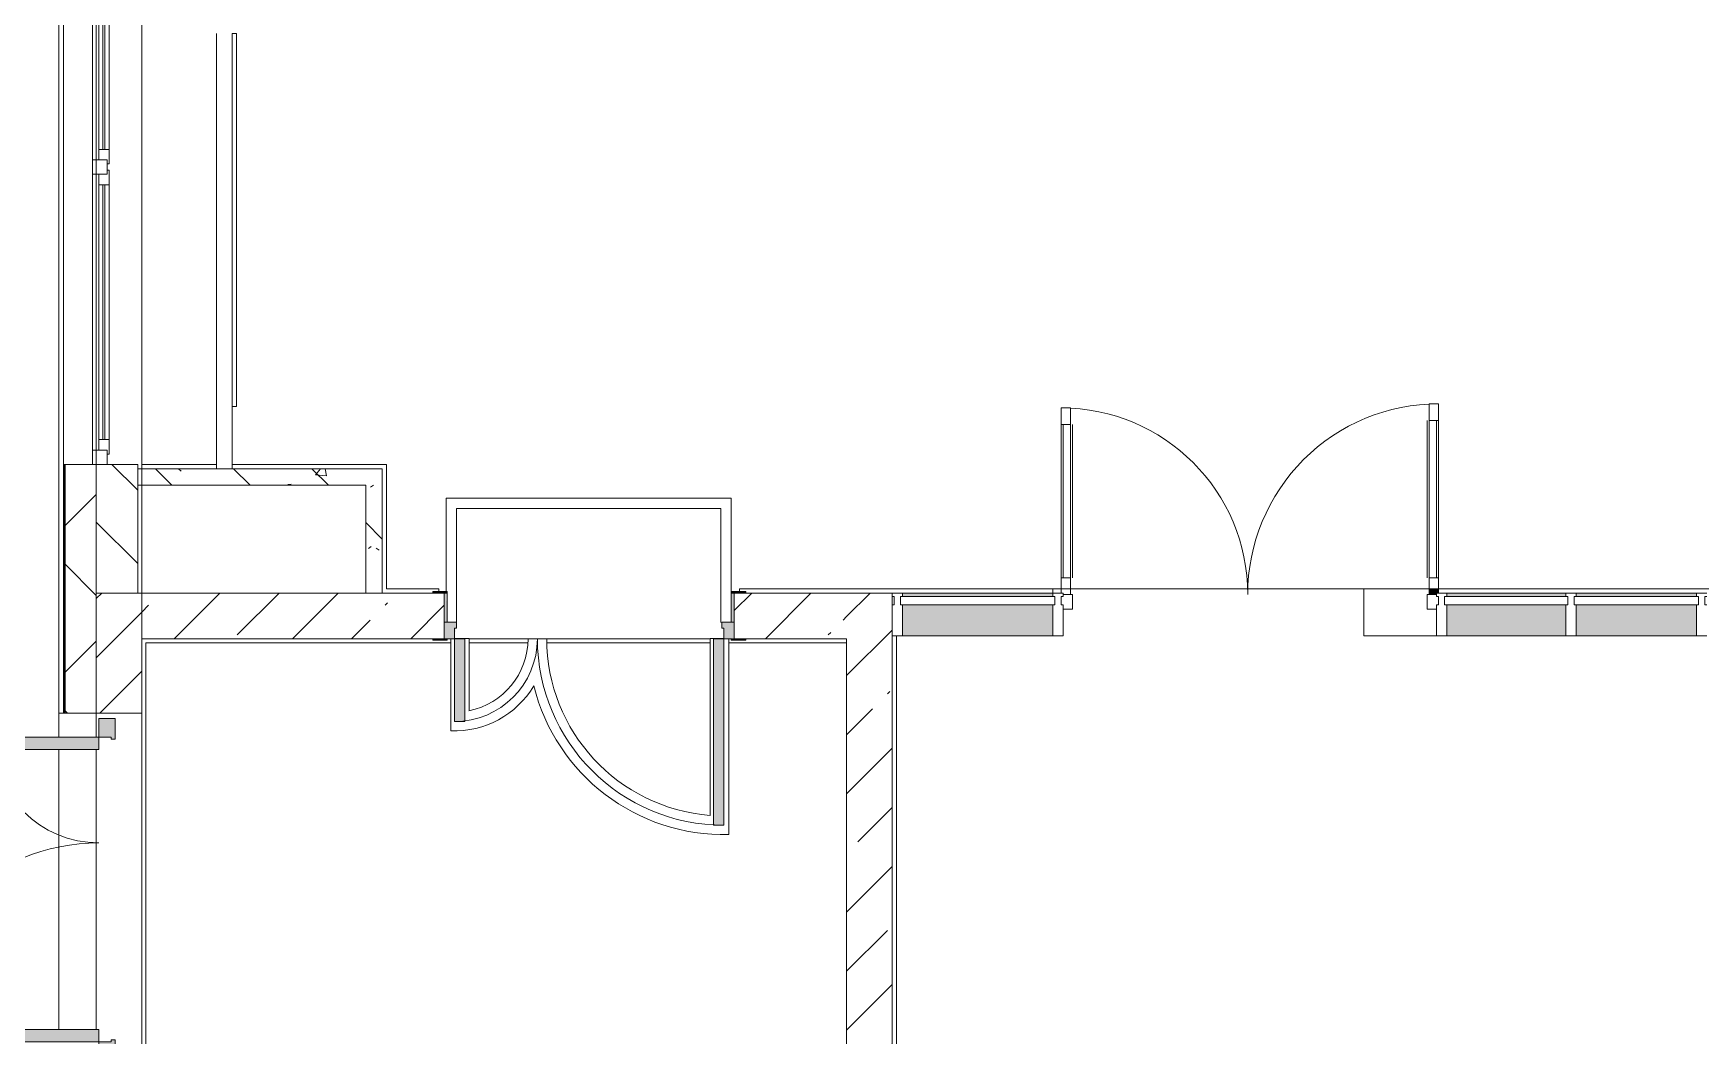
# Model space of a CAD drawing. Header units: millimetres. Extents: x 54725 to 263872, y -8553 to 29614.
# Drawn here: x 136448 to 144492, y 5765 to 10600 of the extents above; entities that cross this region are included whole.
import ezdxf

# ---------------------------------------------------------------- set-up
doc = ezdxf.new("R2010")
doc.units = ezdxf.units.MM
for name, color, linetype, lineweight, true_color in [('A-DETL-GENF-4', 7, 'Continuous', 5, 0xaaaaaa), ('A-DETL-GENF-5', 7, 'Continuous', 5, 0xe2e2e2), ('A-DOOR-3', 7, 'Continuous', 5, 0xaaaaaa), ('A-DOOR-4', 7, 'Continuous', 5, 0xe2e2e2), ('A-DOOR-FRAM-2', 7, 'Continuous', 5, 0xe2e2e2), ('A-DOOR-FRAM-3', 7, 'Continuous', 5, 0xaaaaaa), ('A-FLOR-1', 7, 'Continuous', 5, 0xaaaaaa), ('A-GLAZ-CWMG-4', 7, 'Continuous', 5, 0x383e42), ('I-WALL-5', 7, 'Continuous', 5, 0x787878), ('Знаки-1', 7, 'Continuous', 5, 0x787878)]:
    doc.layers.add(name, color=color, linetype=linetype, lineweight=lineweight, true_color=true_color)
for name, color, linetype, lineweight in [('A-GLAZ-2', 7, 'Continuous', 5), ('A-GLAZ-CURT-3', 7, 'Continuous', 5), ('A-GLAZ-CWMG-3', 7, 'Continuous', 5), ('A-WALL', 7, 'Continuous', 9), ('A-WALL-4', 7, 'Continuous', 5), ('I-WALL-3', 7, 'Continuous', 5), ('Знаки', 7, 'Continuous', 5), ('Оси', 7, 'Continuous', 9)]:
    doc.layers.add(name, color=color, linetype=linetype, lineweight=lineweight)
pattern_1 = [(45, (136861.56, 0), (-285.123, 285.123), []), (45, (137146.7, 0), (-285.123, 285.123), [504.031, -100.806, 16.764, -84.042])]
pattern_2 = [(135, (136861.56, 0), (-377.17, -377.17), [533.4, -88.9, 17.78, -88.9]), (135, (136861.56, 376.94), (-377.17, -377.17), []), (50, (136861.56, 0), (637.645, -55.787), [66.675, -733.425]), (355, (136861.56, 0), (-123.35, 668.7), [53.34, -586.74]), (100.451, (136914.7, -4.65), (514.3, 612.91), [56.665, -623.315]), (46.184, (136861.6, 177.8), (948.78, -147.15), [100.01, -1100.14]), (96.636, (136940.6, 165.5), (830.91, 866), [85, -934.97]), (351.184, (136861.6, 177.8), (830.92, 865.99), [80.01, -880.11]), (21, (136950.46, 133.35), (530.65, -357.928), [66.675, -733.425]), (326, (136950.46, 133.35), (216.31, 644.66), [53.34, -586.74]), (71.451, (136994.7, 103.5), (746.96, 286.724), [56.665, -623.315]), (37.5, (136861.56, 0), (10.8105, 295.9426), [16.764, -562.864, 16.764, -578.866, -588.962]), (37.5, (136861.56, 0), (10.8105, 295.9426), [-1175.258, 16.764, -572.198]), (7.5, (136861.56, 0), (233.869, 350.632), [16.764, -322.834, 16.764, -549.529, -224.472]), (7.5, (136861.56, 0), (233.869, 350.632), [-905.89, 16.764, -207.708]), (327.5, (136663.31, 0), (474.568, -20.051), [16.764, -205.486, 16.764, -676.656, -920.115]), (327.5, (136663.31, 0), (474.568, -20.051), [-915.67, 16.764, -903.35]), (317.5, (136574.4, 0), (518.452, 88.993), [16.764, -272.16, 16.764, -443.738, -653.415]), (317.5, (136574.4, 0), (518.452, 88.993), [-749.427, 16.764, -636.65])]

# ---------------------------------------------------------------- blocks, each defined once
blk = doc.blocks.new('120_Окно_СКБ_2Ст - 120_Окно_СКБ_2Ст 2300х2500 _мал створка справа_-22272277-Общий план 1 этажа с размещением фрагментов 1_10-1_12')
at = {"layer": 'A-GLAZ-2'}
for p, q in [((-1150, -127), (-1150, -57)), ((-1150, -57), (-1080, -57)), ((1150, -57), (-1150, -57)), ((-1080, -57), (-1080, -127)), ((250, -127), (250, -57)), ((250, -57), (320, -57)), ((320, -57), (320, -127)), ((1080, -127), (1080, -57)), ((1080, -57), (1150, -57)), ((1150, -57), (1150, -127)), ((-1080, -127), (-1150, -127)), ((-1150, -127), (-1100, -127)), ((-1080, -127), (-1100, -127)), ((-1100, -127), (-1100, -137)), ((-1100, -137), (270, -137)), ((270, -137), (-1100, -137)), ((250, -87), (-1080, -87)), ((-1080, -87), (-1080, -127)), ((-1030, -137), (-1030, -87)), ((-1030, -107), (200, -107)), ((200, -117), (-1030, -117)), ((200, -137), (200, -87)), ((250, -127), (250, -87)), ((320, -127), (250, -127)), ((270, -127), (250, -127)), ((270, -127), (300, -127)), ((270, -137), (270, -127)), ((320, -127), (300, -127)), ((300, -127), (300, -137)), ((300, -137), (1100, -137)), ((1100, -137), (300, -137)), ((1080, -87), (320, -87)), ((320, -87), (320, -127)), ((370, -137), (370, -87)), ((370, -107), (1030, -107)), ((1030, -117), (370, -117)), ((1030, -137), (1030, -87)), ((1080, -127), (1080, -87)), ((1150, -127), (1080, -127)), ((1100, -127), (1080, -127)), ((1100, -127), (1150, -127)), ((1100, -137), (1100, -127))]:
    blk.add_line(p, q, dxfattribs=at)
blk = doc.blocks.new('110_Дверь_СКБ_2Ст - Д-1 Лестничная клетка EIS60-24280000-Общий план 1 этажа с размещением фрагментов 1_10-1_12')
at = {"layer": 'A-DOOR-4'}
for points in [[(-637.5, 1010), (-637.5, 110), (-587.5, 110), (-587.5, 1010), (-617.3, 1010)], [(639.2, 510), (612.5, 510), (612.5, 110), (662.5, 110), (662.5, 510)], [(702.2, 30), (697.5, 30), (702.2, -110), (712.5, -110), (712.5, 30)]]:
    blk.add_hatch(color=256, dxfattribs=at).paths.add_polyline_path(points)
h = blk.add_hatch(color=256, dxfattribs=at)
h.paths.add_polyline_path([(712.5, 110), (662.5, 109.3), (657.3, 60), (652.5, 60), (652.5, 30), (712.5, 31.7), (712.5, 109.3)])
h.paths.add_polyline_path([(-660.8, 110), (-687.5, 105.9), (-683.4, 30), (-627.5, 31.7), (-627.5, 60), (-637.5, 60), (-637.5, 110)])
at = {"layer": 'A-DOOR-FRAM-2'}
for points in [[(-712.5, 118), (-742.5, 118), (-742.5, 110), (-672.5, 110), (-672.5, 118), (-695.5, 118)], [(767.5, 118), (697.5, 118), (697.5, 110), (767.5, 110)], [(-672.5, 30), (-687.5, 30), (-687.5, -110), (-672.5, -110), (-672.5, 24.8)], [(-742.5, -110), (-742.5, -118), (-672.5, -118), (-673.1, -110), (-712.5, -110)], [(702.2, -110), (697.5, -110), (702.2, -118), (767.5, -118), (767.5, -110), (712.5, -110)]]:
    blk.add_hatch(color=256, dxfattribs=at).paths.add_polyline_path(points)
at = {"layer": 'A-DOOR-3'}
for p, q in [((-637.5, 1010), (-637.5, 110)), ((-587.5, 1010), (-637.5, 1010)), ((-587.5, 110), (-587.5, 1010)), ((662.5, 510), (612.5, 510)), ((612.5, 510), (612.5, 110)), ((662.5, 110), (662.5, 510)), ((-637.5, 110), (-587.5, 110)), ((612.5, 110), (662.5, 110))]:
    blk.add_line(p, q, dxfattribs=at)
for centre, radius, start, end in [((-637.5, 110), 900, 0, 90), ((662.5, 110), 400, 90, 180)]:
    blk.add_arc(centre, radius, start, end, dxfattribs=at)
at = {"layer": 'A-DOOR-FRAM-3'}
for p, q in [((-672.5, 118), (-742.5, 118)), ((-742.5, 118), (-742.5, 110)), ((-742.5, 110), (-672.5, 110)), ((-637.5, 110), (-687.5, 110)), ((-687.5, 110), (-687.5, 30)), ((-672.5, 110), (-672.5, 118)), ((-637.5, 60), (-637.5, 110)), ((662.5, 110), (662.5, 60)), ((712.5, 110), (662.5, 110)), ((767.5, 118), (697.5, 118)), ((697.5, 118), (697.5, 110)), ((697.5, 110), (767.5, 110)), ((712.5, 30), (712.5, 110)), ((767.5, 110), (767.5, 118)), ((-687.5, 30), (-627.5, 30)), ((-672.5, 30), (-687.5, 30)), ((-687.5, 30), (-687.5, -110)), ((-672.5, -110), (-672.5, 30)), ((-627.5, 60), (-637.5, 60)), ((-627.5, 30), (-627.5, 60)), ((662.5, 60), (652.5, 60)), ((652.5, 60), (652.5, 30)), ((652.5, 30), (712.5, 30)), ((712.5, 30), (697.5, 30)), ((697.5, 30), (697.5, -110)), ((712.5, -110), (712.5, 30)), ((-672.5, -110), (-742.5, -110)), ((-742.5, -110), (-742.5, -118)), ((-742.5, -118), (-672.5, -118)), ((-687.5, -110), (-672.5, -110)), ((-672.5, -118), (-672.5, -110)), ((697.5, -110), (712.5, -110)), ((767.5, -110), (697.5, -110)), ((697.5, -110), (697.5, -118)), ((697.5, -118), (767.5, -118)), ((767.5, -118), (767.5, -110))]:
    blk.add_line(p, q, dxfattribs=at)
blk = doc.blocks.new('110_Дверь_СКБ_2Ст_Наружная - ДН-1_л__ Двухстворчатая 1350 х3200 _ЛК_ в свету с верхним остеклением 2-22796854-Общий план 1 этажа с размещением фрагментов 1_10-1_12')
at = {"layer": 'A-DOOR-4'}
for points in [[(-715.5, 869), (-715.5, -91), (-655.5, -91), (-655.5, 869)], [(694.5, 71), (694.5, -91), (754.5, -91), (754.5, 419), (694.5, 419), (694.5, 78.5)]]:
    blk.add_hatch(color=256, dxfattribs=at).paths.add_polyline_path(points)
h = blk.add_hatch(color=256, dxfattribs=at)
h.paths.add_polyline_path([(-805.5, -171), (-705.5, -171), (-705.5, -151), (-715.5, -151), (-715.5, -91), (-805.5, -91)])
h.paths.add_polyline_path([(744.5, -171), (844.5, -171), (844.5, -91), (754.5, -91), (754.5, -151), (744.5, -151)])
at = {"layer": 'A-DOOR-3'}
for p, q in [((-715.5, 869), (-715.5, -91)), ((-655.5, 869), (-715.5, 869)), ((-655.5, -91), (-655.5, 869)), ((754.5, 419), (694.5, 419)), ((694.5, 419), (694.5, -91)), ((754.5, -91), (754.5, 419)), ((-715.5, -91), (-655.5, -91)), ((694.5, -91), (754.5, -91))]:
    blk.add_line(p, q, dxfattribs=at)
for centre, radius, start, end in [((-715.5, -91), 960, 0, 90), ((754.5, -91), 510, 90, 180)]:
    blk.add_arc(centre, radius, start, end, dxfattribs=at)
at = {"layer": 'A-DOOR-FRAM-3'}
for p, q in [((-715.5, -91), (-805.5, -91)), ((-805.5, -91), (-805.5, -171)), ((-715.5, -151), (-715.5, -91)), ((-705.5, -151), (-715.5, -151)), ((-705.5, -171), (-705.5, -151)), ((754.5, -151), (744.5, -151)), ((744.5, -151), (744.5, -171)), ((754.5, -91), (754.5, -151)), ((844.5, -91), (754.5, -91)), ((844.5, -171), (844.5, -91)), ((-805.5, -171), (-705.5, -171)), ((744.5, -171), (844.5, -171))]:
    blk.add_line(p, q, dxfattribs=at)
blk = doc.blocks.new('Системная панель - Стекло - 40мм-31924845-Общий план 1 этажа с размещением фрагментов 1_10-1_12')
at = {"layer": 'A-GLAZ-CURT-3'}
for p, q in [((300, 40), (-300, 40)), ((-300, 40), (-300, 0)), ((-300, 0), (300, 0)), ((300, 0), (300, 40))]:
    blk.add_line(p, q, dxfattribs=at)
blk = doc.blocks.new('Прямоугольный импост - Импост структурный с накладкой - 190мм-31923628-Общий план 1 этажа с размещением фрагментов 1_10-1_12')
at = {"layer": 'A-GLAZ-CWMG-4'}
for points in [[(7450.2, 7883), (7610, 7883), (7610, 7900), (7030, 7900), (7030, 7883)], [(7030, 7693), (7610, 7693), (7610, 7843), (7030, 7843)]]:
    blk.add_hatch(color=256, dxfattribs=at).paths.add_polyline_path(points)
at = {"layer": 'A-GLAZ-CWMG-3'}
for p, q in [((7030, 7900), (7610, 7900)), ((7030, 7693), (7610, 7693))]:
    blk.add_line(p, q, dxfattribs=at)
blk = doc.blocks.new('Прямоугольный импост - Импост структурный с накладкой - 190мм-31924846-Общий план 1 этажа с размещением фрагментов 1_10-1_12')
at = {"layer": 'A-GLAZ-CWMG-3'}
for p, q in [((-50, 0), (-50, 17)), ((-50, 17), (0, 17)), ((-40, 0), (-50, 0)), ((-40, -40), (-40, 0)), ((0, 0), (-10, 0)), ((-10, 0), (-10, -40)), ((0, 17), (0, 0)), ((-50, -190), (-50, -40)), ((-50, -40), (-40, -40)), ((-10, -40), (0, -40)), ((0, -40), (0, -190)), ((0, -190), (-50, -190))]:
    blk.add_line(p, q, dxfattribs=at)
blk = doc.blocks.new('Прямоугольный импост - Импост структурный с накладкой - 190мм-31924841-Общий план 1 этажа с размещением фрагментов 1_10-1_12')
at = {"layer": 'A-GLAZ-CWMG-3'}
for p, q in [((-25, 0), (-25, 17)), ((-25, 17), (25, 17)), ((-15, 0), (-25, 0)), ((-15, -40), (-15, 0)), ((25, 0), (15, 0)), ((15, 0), (15, -40)), ((25, 17), (25, 0)), ((-25, -190), (-25, -40)), ((-25, -40), (-15, -40)), ((15, -40), (25, -40)), ((25, -40), (25, -190)), ((25, -190), (-25, -190))]:
    blk.add_line(p, q, dxfattribs=at)
blk = doc.blocks.new('Прямоугольный импост - Импост структурный с накладкой - 190мм-32633541-Общий план 1 этажа с размещением фрагментов 1_10-1_12')
at = {"layer": 'A-GLAZ-CWMG-3'}
for p, q in [((0, 17), (-50, 17)), ((-50, 17), (-50, 0)), ((-50, 0), (-40, 0)), ((-40, 0), (-40, -40)), ((-10, -40), (-10, 0)), ((-10, 0), (0, 0)), ((-40, -40), (-50, -40)), ((-50, -40), (-50, -190)), ((0, -40), (-10, -40)), ((-50, -190), (0, -190))]:
    blk.add_line(p, q, dxfattribs=at)
blk = doc.blocks.new('Системная панель - Стекло - 40мм-31924851-Общий план 1 этажа с размещением фрагментов 1_10-1_12')
at = {"layer": 'A-GLAZ-CURT-3'}
for p, q in [((297.5, 40), (-297.5, 40)), ((-297.5, 40), (-297.5, 0)), ((-297.5, 0), (297.5, 0)), ((297.5, 0), (297.5, 40))]:
    blk.add_line(p, q, dxfattribs=at)
blk = doc.blocks.new('Дверь_Витражная_остекление_ - ДВН_CОШ в витраже В-6-31924853-Общий план 1 этажа с размещением фрагментов 1_10-1_12')
at = {"layer": 'A-DETL-GENF-5'}
blk.add_hatch(color=256, dxfattribs=at).paths.add_polyline_path([(-900, -10), (-900, -17), (-910, -17), (-910, -37), (-865, -37), (-865, -10)])
at = {"layer": 'A-DETL-GENF-4'}
for p, q in [((-900, 60), (-855, 60)), ((-855, 60), (-855, -10)), ((900, 60), (855, 60)), ((855, 60), (855, -10)), ((-910, -930), (-910, -17)), ((-910, -17), (-910, -930)), ((-865, -10), (-900, -10)), ((-865, -10), (-900, -10)), ((-855, -10), (-900, -10)), ((-865, -930), (-865, -10)), ((-865, -930), (-865, -10)), ((855, -10), (900, -10)), ((865, -10), (900, -10)), ((865, -910), (865, -10)), ((865, -10), (865, -910)), ((900, -10), (865, -10)), ((910, -910), (910, -17)), ((910, -910), (910, -17)), ((-910, -90), (-865, -90)), ((-900, -850), (-900, -90)), ((-856, -850), (-856, -90)), ((856, -830), (856, -90)), ((910, -90), (865, -90)), ((900, -830), (900, -90)), ((-910, -850), (-865, -850)), ((910, -830), (865, -830)), ((-910, -930), (-865, -930)), ((-910, -930), (-865, -930)), ((910, -910), (865, -910)), ((865, -910), (910, -910))]:
    blk.add_line(p, q, dxfattribs=at)
at = {"layer": 'A-DOOR-3'}
for p, q in [((-910, -930), (-910, -17)), ((910, -910), (910, -17))]:
    blk.add_line(p, q, dxfattribs=at)
for centre, radius, start, end in [((-910, -10), 920, 270, 0), ((910, -10), 900, 180, 270)]:
    blk.add_arc(centre, radius, start, end, dxfattribs=at)
blk = doc.blocks.new('Системная панель - Стекло - 40мм-31924990-Общий план 1 этажа с размещением фрагментов 1_10-1_12')
at = {"layer": 'A-GLAZ-CURT-3'}
h = blk.add_hatch(dxfattribs=at)
h.set_pattern_fill('FP_188', color=256, style=0, pattern_type=2)
h.set_pattern_definition([(225, (4642.5, 7383), (1414.2, -1414.2), [1000, -3000]), (225, (5642.5, 7883), (1414.2, -1414.2), [3000, -1000]), (225, (3642.5, 8383), (1414.2, -1414.2), [1000, -3000])])
h.paths.add_polyline_path([(-362.5, 40), (-372.5, 40), (-372.5, 0), (372.5, 0), (372.5, 40), (-161.3, 40)])
for p, q in [((372.5, 40), (-372.5, 40)), ((-372.5, 40), (-372.5, 0)), ((-372.5, 0), (372.5, 0)), ((372.5, 0), (372.5, 40))]:
    blk.add_line(p, q, dxfattribs=at)
blk = doc.blocks.new('Прямоугольный импост - Импост структурный с накладкой - 190мм-23800918-Общий план 1 этажа с размещением фрагментов 1_10-1_12')
at = {"layer": 'A-GLAZ-CWMG-4'}
for points in [[(3812.3, 7883), (4505, 7883), (4505, 7900), (3780, 7900), (3780, 7883)], [(3805.6, 7693), (4505, 7693), (4505, 7843), (3780, 7843), (3780, 7693)]]:
    blk.add_hatch(color=256, dxfattribs=at).paths.add_polyline_path(points)
at = {"layer": 'A-GLAZ-CWMG-3'}
for p, q in [((3780, 7900), (4505, 7900)), ((3780, 7693), (4505, 7693))]:
    blk.add_line(p, q, dxfattribs=at)
blk = doc.blocks.new('Прямоугольный импост - Импост структурный с накладкой - 190мм-31923825-Общий план 1 этажа с размещением фрагментов 1_10-1_12')
at = {"layer": 'A-GLAZ-CWMG-4'}
for points in [[(6980, 7883), (6980, 7900), (6405, 7900), (6405, 7883), (6810, 7883)], [(6810, 7693), (6980, 7693), (6980, 7843), (6405, 7843), (6405, 7693)]]:
    blk.add_hatch(color=256, dxfattribs=at).paths.add_polyline_path(points)
at = {"layer": 'A-GLAZ-CWMG-3'}
for p, q in [((6405, 7900), (6980, 7900)), ((6405, 7693), (6980, 7693))]:
    blk.add_line(p, q, dxfattribs=at)
blk = doc.blocks.new('Съемный металлический экран с перфорацией - E1-31419150-Общий план 1 этажа с размещением фрагментов 1_10-1_12')
at = {"layer": 'Знаки-1'}
h = blk.add_hatch(dxfattribs=at)
h.set_pattern_fill('FP_191', color=256, style=0, pattern_type=2)
h.set_pattern_definition([(270, (-8799.5, 473.03), (254, 2e-14), [68.059, -371.882]), (330, (-8765.47, 346.03), (127, 219.9705), [68.059, -371.882]), (30, (-8638.47, 312), (-127, 219.9705), [68.059, -371.882]), (300, (-8799.5, 404.97), (508, 5e-05), [68.06, -439.94]), (300, (-8579.53, 531.97), (508, 5e-05), [68.06, -439.94]), (60, (-8799.5, 473.03), (-254, 439.941), [68.06, -439.94]), (60, (-8579.53, 346.03), (-254, 439.941), [68.06, -439.94]), (0, (-8706.53, 312), (254, 439.941), [68.06, -439.94]), (0, (-8706.53, 566), (254, 439.941), [68.06, -439.94])])
h.paths.add_polyline_path([(0, 0), (1800, 0), (1800, 20), (0, 20)])
at = {"layer": 'Знаки'}
for p, q in [((1800, 20), (0, 20)), ((0, 20), (0, 0)), ((0, 0), (1800, 0)), ((1800, 0), (1800, 20))]:
    blk.add_line(p, q, dxfattribs=at)
blk = doc.blocks.new('Прямоугольный импост - Импост структурный с накладкой - 190мм-31924844-Общий план 1 этажа с размещением фрагментов 1_10-1_12')
at = {"layer": 'A-GLAZ-CWMG-3'}
for p, q in [((-25, 0), (-25, 17)), ((-25, 17), (25, 17)), ((-15, 0), (-25, 0)), ((-15, -40), (-15, 0)), ((25, 0), (15, 0)), ((15, 0), (15, -40)), ((25, 17), (25, 0)), ((-25, -190), (-25, -40)), ((-25, -40), (-15, -40)), ((15, -40), (25, -40)), ((25, -40), (25, -190)), ((25, -190), (-25, -190))]:
    blk.add_line(p, q, dxfattribs=at)
blk = doc.blocks.new('Зашивка приборов отопления14 - Зашивка приборов отопления-33280456-Общий план 1 этажа с размещением фрагментов 1_10-1_12')
at = {"layer": 'A-WALL-4'}
for p, q in [((37471.9, 23439), (35371.9, 23439)), ((35371.9, 23079), (37471.9, 23079)), ((37471.9, 23079), (35371.9, 23079)), ((35371.9, 23004), (37471.9, 23004))]:
    blk.add_line(p, q, dxfattribs=at)

msp = doc.modelspace()

# ---------------------------------------------------------------- hatches: boundary and pattern name
at = {"layer": 'A-WALL-4'}
h = msp.add_hatch(dxfattribs=at)
h.set_pattern_fill('FP_84', color=256, style=0, pattern_type=2)
h.set_pattern_definition([(45, (136861.56, 0), (-353.553, 353.553), []), (135, (136861.56, 0), (-353.553, -353.553), [])])
h.paths.add_polyline_path([(136751.6, -100), (136751.6, 3670), (136601.6, 3670), (136601.6, -100)])
h.paths.add_polyline_path([(136643.6, 5220), (136751.6, 5220), (136751.6, 5620), (136601.6, 5620), (136601.6, 5220)])
h.paths.add_polyline_path([(136709, 7320), (136751.6, 7320), (136751.6, 8520), (136601.6, 8520), (136601.6, 7320)])
h.paths.add_polyline_path([(136662.2, 10820), (136751.6, 10820), (136751.6, 12220), (136601.6, 12220), (136601.6, 10820)])
h.paths.add_polyline_path([(136707.3, 13120), (136751.6, 13120), (136751, 15350), (136601.6, 15350), (136601.6, 13120)])
h = msp.add_hatch(dxfattribs=at)
h.set_pattern_fill('FP_62', color=256, style=0, pattern_type=2)
h.set_pattern_definition([(135, (136861.56, 0), (-176.7767, -176.7767), [])])
h.paths.add_polyline_path([(136751.6, 7900), (136951.6, 7900), (136951.6, 8520), (136751.6, 8520), (136751.6, 8326.2)])
h.paths.add_polyline_path([(136951.6, 10820), (136951.6, 10900), (136751.6, 10900), (136751.6, 10820)])
h.paths.add_polyline_path([(136751.6, 11400), (136951.6, 11400), (136951.6, 12220), (136751.6, 12220), (136751.6, 11944.2)])
h.paths.add_polyline_path([(136951.6, 13120), (136951.6, 14700), (136751.6, 14700), (136751.6, 13120), (136863.7, 13120)])
at = {"layer": 'I-WALL-3'}
h = msp.add_hatch(dxfattribs=at)
h.set_pattern_fill('FP_61', color=256, style=0, pattern_type=2)
h.set_pattern_definition(pattern_1)
h.paths.add_polyline_path([(136971.6, -100), (136971.6, 3670), (136751.6, 3670), (136751.6, -100)])
h.paths.add_polyline_path([(136751.6, 5220), (136971.6, 5220), (136971.6, 5620), (136751.6, 5620), (136751.6, 5400)])
h.paths.add_polyline_path([(136971.6, 7320), (136971.6, 7900), (136751.6, 7900), (136751.6, 7320), (136951.6, 7320)])
h = msp.add_hatch(dxfattribs=at)
h.set_pattern_fill('FP_61', color=256, style=0, pattern_type=2)
h.set_pattern_definition(pattern_1)
h.paths.add_polyline_path([(136971.6, 7680), (138429.8, 7680), (138429.8, 7900), (136971.6, 7900)])
h.paths.add_polyline_path([(140371.6, 7680), (140371.6, 7900), (139829.8, 7900), (139829.8, 7680), (140116.6, 7680)])
h = msp.add_hatch(dxfattribs=at)
h.set_pattern_fill('FP_61', color=256, style=0, pattern_type=2)
h.set_pattern_definition(pattern_1)
h.paths.add_polyline_path([(140591.6, 120), (140591.6, 7900), (140371.6, 7900), (140371.6, 120), (140525.3, 120)])
at = {"layer": 'I-WALL-5'}
h = msp.add_hatch(dxfattribs=at)
h.set_pattern_fill('FP_115', color=256, style=0, pattern_type=2)
h.set_pattern_definition(pattern_2)
h.paths.add_polyline_path([(136971.6, 8420), (138051.6, 8420), (138051.6, 8500), (136951.6, 8500), (136951.6, 8420)])
h = msp.add_hatch(dxfattribs=at)
h.set_pattern_fill('FP_115', color=256, style=0, pattern_type=2)
h.set_pattern_definition(pattern_2)
h.paths.add_polyline_path([(138131.6, 7900), (138131.6, 8500), (138051.6, 8500), (138051.6, 7900)])

# ---------------------------------------------------------------- linework, layer by layer
at = {"layer": 'A-FLOR-1'}
for p, q in [((136971.6, 10600), (136971.6, 8520)), ((137331.6, 8520), (137331.6, 10600)), ((136971.6, 8520), (137331.6, 8520)), ((137406.6, 8520), (138151.6, 8520)), ((138151.6, 8520), (138151.6, 7920)), ((138440.1, 8358.3), (138440.1, 7908)), ((139815.4, 8358.3), (138440.1, 8358.3)), ((138490.1, 7758.3), (138490.1, 8308.3)), ((138490.1, 8308.3), (139765.4, 8308.3)), ((139765.4, 8308.3), (139765.4, 7758.3)), ((139815.4, 7908), (139815.4, 8358.3)), ((138151.6, 7920), (138404.8, 7920)), ((138404.8, 7920), (138404.8, 7908)), ((139854.8, 7908), (139854.8, 7920)), ((139854.8, 7920), (152601.6, 7920)), ((141366.6, 7920), (141366.6, 7900)), ((142866.6, 7693), (142866.6, 7920)), ((138462.8, 7660), (136991.6, 7660)), ((136991.6, 7660), (136991.6, 5520)), ((138462.8, 7680), (138462.8, 7235.3)), ((138549.9, 7680.7), (138479.8, 7680.7)), ((138549.9, 7332), (138549.9, 7680.7)), ((138549.9, 7680), (138834.8, 7680)), ((138833.1, 7660), (138549.9, 7660)), ((138924.8, 7680), (138834.8, 7680)), ((138924.8, 7680), (139713.1, 7680)), ((139713.1, 7660), (138925.9, 7660)), ((139779.8, 7680.7), (139713.1, 7680.7)), ((139713.1, 7680.7), (139713.1, 6827.6)), ((139803.1, 6735.3), (139803.1, 7680)), ((140371.6, 7660), (139803.1, 7660)), ((140611.6, 7693), (140611.6, 520)), ((143216.6, 7693), (142866.6, 7693))]:
    msp.add_line(p, q, dxfattribs=at)
for centre, radius, start, end in [((138479.8, 7680), 355, 281.38448, 360), ((139779.8, 7680), 855, 180, 265.5304), ((138479.8, 7680), 445, 267.81908, 329.31464), ((139779.8, 7680), 945, 193.90489, 271.41706)]:
    msp.add_arc(centre, radius, start, end, dxfattribs=at)
at = {"layer": 'A-WALL'}
for p, q in [((136598.6, 8520), (136598.6, 7320)), ((136601.6, 8520), (136601.6, 7320)), ((136751.6, 7320), (136751.6, 8520)), ((136951.6, 8500), (136951.6, 8420)), ((136951.6, 7900), (136751.6, 7900)), ((138051.6, 7900), (138131.6, 7900))]:
    msp.add_line(p, q, dxfattribs=at)
at = {"layer": 'A-WALL-4'}
for p, q in [((136571.6, 7205), (136571.6, 15380)), ((136593.6, 7320), (136593.6, 15358)), ((136751.6, 10820), (136751.6, 8520)), ((136951.6, 8520), (136593.6, 8520)), ((136951.6, 8500), (136951.6, 8520)), ((136951.6, 7900), (136951.6, 8420)), ((136571.6, 7320), (136751.6, 7320)), ((136751.6, 7320), (136751.6, 7205)), ((136571.6, 5795), (136571.6, 7145)), ((136751.6, 7145), (136751.6, 5795))]:
    msp.add_line(p, q, dxfattribs=at)
at = {"layer": 'I-WALL-3'}
for p, q in [((136971.6, 10900), (136971.6, 8500)), ((138131.6, 8500), (136951.6, 8500)), ((138131.6, 7900), (138131.6, 8500)), ((136951.6, 8420), (138051.6, 8420)), ((136971.6, 8420), (136971.6, 7900)), ((138051.6, 8420), (138051.6, 7900)), ((138051.6, 7900), (136951.6, 7900)), ((138374.8, 7900), (138131.6, 7900)), ((140591.6, 7900), (139884.8, 7900)), ((140591.6, -100), (140591.6, 7900)), ((136971.6, 7680), (138374.8, 7680)), ((136971.6, 7680), (136971.6, 5520)), ((139884.8, 7680), (140371.6, 7680)), ((140371.6, 7680), (140371.6, 535)), ((136751.6, 7320), (136971.6, 7320)), ((136751.6, 7205), (136751.6, 7320)), ((136751.6, 5795), (136751.6, 7145))]:
    msp.add_line(p, q, dxfattribs=at)
at = {"layer": 'Оси'}
msp.add_line((136971.6, 5439), (136971.6, 15380), dxfattribs=at)

# ---------------------------------------------------------------- block references
at = {"layer": 'A-DOOR-3'}
for name, p, rotation in [('Дверь_Витражная_остекление_ - ДВН_CОШ в витраже В-6-31924853-Общий план 1 этажа с размещением фрагментов 1_10-1_12', (142316.6, 7883), 180), ('110_Дверь_СКБ_2Ст - Д-1 Лестничная клетка EIS60-24280000-Общий план 1 этажа с размещением фрагментов 1_10-1_12', (139142.3, 7790), 180), ('110_Дверь_СКБ_2Ст_Наружная - ДН-1_л__ Двухстворчатая 1350 х3200 _ЛК_ в свету с верхним остеклением 2-22796854-Общий план 1 этажа с размещением фрагментов 1_10-1_12', (136672.6, 6450.5), 89.99999999999991)]:
    msp.add_blockref(name, p, dxfattribs=dict(at, rotation=rotation))
at = {"layer": 'A-GLAZ-2', "rotation": 89.99999999999991}
msp.add_blockref('120_Окно_СКБ_2Ст - 120_Окно_СКБ_2Ст 2300х2500 _мал створка справа_-22272277-Общий план 1 этажа с размещением фрагментов 1_10-1_12', (136676.6, 9670), dxfattribs=at)
at = {"layer": 'A-GLAZ-CURT-3', "rotation": 180}
for name, p in [('Системная панель - Стекло - 40мм-31924990-Общий план 1 этажа с размещением фрагментов 1_10-1_12', (141004.1, 7883)), ('Системная панель - Стекло - 40мм-31924851-Общий план 1 этажа с размещением фрагментов 1_10-1_12', (143554.1, 7883)), ('Системная панель - Стекло - 40мм-31924845-Общий план 1 этажа с размещением фрагментов 1_10-1_12', (144181.6, 7883))]:
    msp.add_blockref(name, p, dxfattribs=at)
at = {"layer": 'A-GLAZ-CWMG-3', "extrusion": (0, 0, -1)}
for name, p in [('Прямоугольный импост - Импост структурный с накладкой - 190мм-31924846-Общий план 1 этажа с размещением фрагментов 1_10-1_12', (-140591.6, 7883)), ('Прямоугольный импост - Импост структурный с накладкой - 190мм-31924841-Общий план 1 этажа с размещением фрагментов 1_10-1_12', (-141391.6, 7883)), ('Прямоугольный импост - Импост структурный с накладкой - 190мм-31924841-Общий план 1 этажа с размещением фрагментов 1_10-1_12', (-143241.6, 7883)), ('Прямоугольный импост - Импост структурный с накладкой - 190мм-31924844-Общий план 1 этажа с размещением фрагментов 1_10-1_12', (-143866.6, 7883))]:
    msp.add_blockref(name, p, dxfattribs=at)
at = {"layer": 'A-GLAZ-CWMG-3'}
for name, p in [('Прямоугольный импост - Импост структурный с накладкой - 190мм-23800918-Общий план 1 этажа с размещением фрагментов 1_10-1_12', (136861.6, 0)), ('Прямоугольный импост - Импост структурный с накладкой - 190мм-31923825-Общий план 1 этажа с размещением фрагментов 1_10-1_12', (136861.6, 0)), ('Прямоугольный импост - Импост структурный с накладкой - 190мм-31923628-Общий план 1 этажа с размещением фрагментов 1_10-1_12', (136861.6, 0)), ('Прямоугольный импост - Импост структурный с накладкой - 190мм-32633541-Общий план 1 этажа с размещением фрагментов 1_10-1_12', (144521.6, 7883))]:
    msp.add_blockref(name, p, dxfattribs=at)
at = {"layer": 'A-WALL-4', "rotation": 90.0000000000001}
msp.add_blockref('Зашивка приборов отопления14 - Зашивка приборов отопления-33280456-Общий план 1 этажа с размещением фрагментов 1_10-1_12', (160410.6, -26871.9), dxfattribs=at)
at = {"layer": 'Знаки', "rotation": 90.00000000000001}
msp.add_blockref('Съемный металлический экран с перфорацией - E1-31419150-Общий план 1 этажа с размещением фрагментов 1_10-1_12', (137427.6, 8799.5), dxfattribs=at)

doc.saveas('drawing.dxf')
